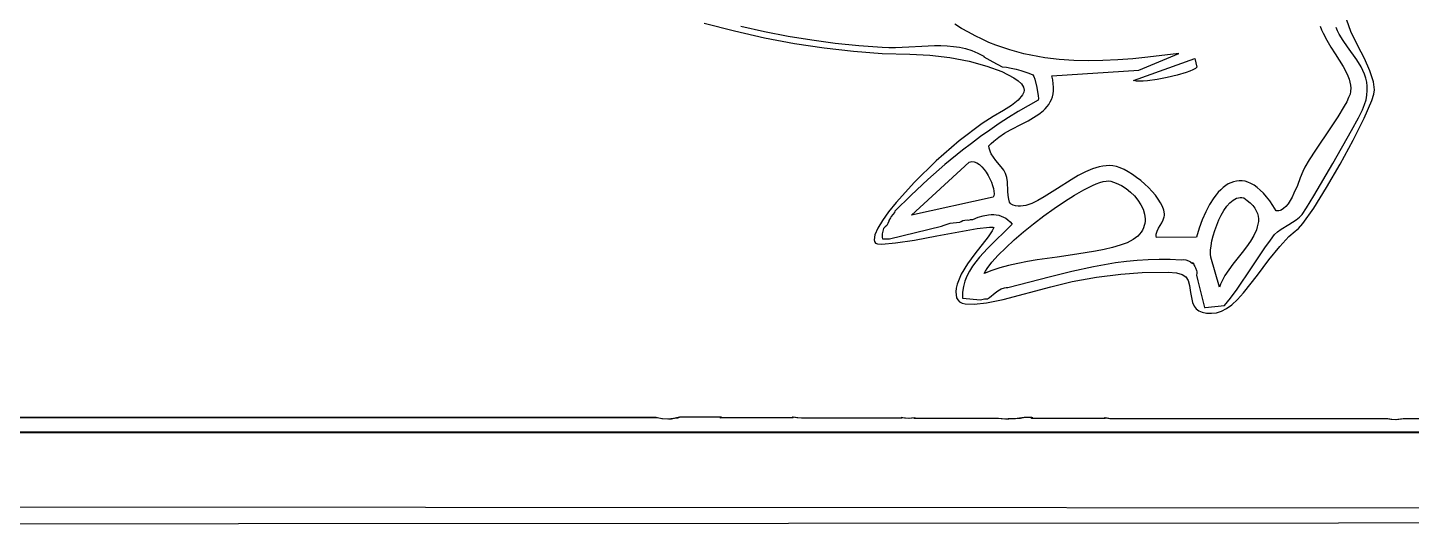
# Model space of a CAD drawing. Header units: millimetres. Extents: x 175 to 239, y 0 to 181.
# Drawn here: x 193.47 to 211.63, y 134.36 to 140.88 of the extents above; entities that cross this region are included whole.
import ezdxf

# ---------------------------------------------------------------- set-up
doc = ezdxf.new("R2010")
doc.units = ezdxf.units.MM
doc.layers.get('0').update_dxf_attribs({"linetype": 'CONTINUOUS'})

msp = doc.modelspace()

# ---------------------------------------------------------------- linework, layer by layer
at = {"color": 5}
for points in [[(181.67515, 166.105438), (181.791567, 134.358942), (232.334078, 134.390692)], [(232.358772, 134.560025), (181.851539, 134.588248), (181.851539, 166.073688), (181.855067, 166.073688), (181.87851, 166.074025), (181.901225, 166.071256), (181.944529, 166.057538), (181.985106, 166.034807), (182.023078, 166.005338), (182.058569, 165.971403), (182.091704, 165.935278), (182.151401, 165.865549), (182.288157, 165.686129), (182.509911, 165.380039), (182.621347, 165.22135), (182.716452, 165.081225), (182.782701, 164.976404), (182.80109, 164.942465), (182.807568, 164.923632), (182.807568, 135.565443), (231.057021, 135.565443)], [(202.829648, 140.896444), (203.139492, 140.827777), (203.449868, 140.767791), (203.760141, 140.716734), (204.069675, 140.674856), (204.377835, 140.642403), (204.683984, 140.619624), (204.773413, 140.61634), (204.86182, 140.616503), (205.035769, 140.623758), (205.206247, 140.634569), (205.373664, 140.642113), (205.456355, 140.642529), (205.538436, 140.639571), (205.619959, 140.632385), (205.700976, 140.62012), (205.781538, 140.601922), (205.861697, 140.576939), (205.941504, 140.544318), (206.021012, 140.503207), (206.021012, 140.496152), (206.021012, 140.496152), (206.139633, 140.427801), (206.2609, 140.362096), (206.316959, 140.358279), (206.379301, 140.348095), (206.443959, 140.333447), (206.506963, 140.316235), (206.612135, 140.281729), (206.663067, 140.259791), (206.674925, 140.238445), (206.688478, 140.199488), (206.715543, 140.092221), (206.734008, 139.984955), (206.736813, 139.945998), (206.733623, 139.924652), (206.601854, 139.852325), (206.472395, 139.776974), (206.345158, 139.69872), (206.220055, 139.61768), (206.096999, 139.533974), (205.975901, 139.44772), (205.856674, 139.359037), (205.73923, 139.268044), (205.509339, 139.079604), (205.285525, 138.883351), (205.067085, 138.680235), (204.853317, 138.471207), (204.846262, 138.450041), (204.803928, 138.397124), (204.803928, 138.397124), (204.793345, 138.383013), (204.772178, 138.347735), (204.772178, 138.337152), (204.76165, 138.307882), (204.746161, 138.282912), (204.726042, 138.26125), (204.701623, 138.241902), (204.701623, 138.241902), (204.683984, 138.171346), (204.683984, 138.139596), (204.687512, 138.121957), (204.691039, 138.104319), (204.782762, 138.104319), (205.463623, 138.270124), (205.463623, 138.270124), (205.500664, 138.284235), (205.537706, 138.298346), (205.578, 138.309646), (205.619286, 138.317308), (205.661233, 138.321663), (205.703512, 138.323041), (205.72341, 138.335443), (205.746286, 138.34553), (205.772469, 138.35231), (205.802289, 138.354791), (205.823456, 138.351263), (205.845064, 138.357878), (205.869317, 138.361846), (205.876373, 138.361846), (205.944517, 138.388491), (206.013405, 138.408975), (206.082128, 138.42144), (206.116143, 138.424083), (206.149775, 138.424023), (206.182912, 138.421029), (206.215439, 138.414866), (206.247242, 138.405304), (206.278209, 138.392108), (206.308224, 138.375047), (206.337175, 138.353888), (206.364947, 138.328399), (206.391428, 138.298346), (206.288868, 138.192851), (206.178824, 138.086735), (206.068037, 137.978056), (206.01447, 137.922148), (205.963244, 137.864871), (205.915201, 137.805981), (205.871184, 137.745236), (205.832035, 137.682393), (205.798596, 137.61721), (205.77171, 137.549442), (205.752218, 137.478848), (205.740964, 137.405184), (205.738789, 137.328207), (205.978678, 137.303513), (206.012192, 137.31586), (206.02928, 137.318396), (206.045706, 137.317624), (206.066873, 137.317624), (206.066873, 137.317624), (206.095095, 137.335263), (206.168296, 137.396999), (206.20622, 137.42456), (206.246789, 137.448152), (206.289564, 137.464027), (206.311778, 137.467996), (206.334984, 137.469319), (206.893916, 137.612359), (207.177103, 137.681461), (207.462109, 137.743162), (207.605139, 137.769882), (207.748437, 137.793123), (207.891943, 137.812344), (208.035593, 137.827002), (208.179326, 137.836555), (208.323079, 137.840459), (208.466791, 137.838172), (208.6104, 137.829152), (208.638622, 137.83268), (208.673459, 137.829593), (208.70565, 137.818569), (208.735195, 137.804898), (208.762095, 137.783291), (208.76915, 137.797402), (208.779734, 137.755069), (208.788994, 137.744485), (208.8009, 137.723319), (208.813247, 137.691128), (208.815783, 137.674205), (208.815011, 137.656291), (208.811484, 137.628069), (208.825595, 137.571624), (208.829122, 137.564569), (208.829122, 137.553985), (208.917317, 137.204735), (208.9279, 137.204735), (209.1819, 137.232957), (209.259725, 137.32694), (209.34743, 137.446388), (209.535119, 137.723319), (209.71024, 137.98702), (209.782236, 138.089932), (209.838067, 138.160763), (209.877548, 138.198321), (209.923064, 138.232366), (210.023275, 138.294378), (210.12084, 138.355728), (210.163049, 138.388945), (210.1979, 138.425346), (210.257907, 138.514416), (210.353177, 138.66959), (210.60139, 139.093419), (210.846295, 139.52717), (210.937431, 139.694747), (210.99165, 139.80118), (211.019149, 139.86785), (211.038545, 139.931712), (211.050437, 139.992937), (211.055426, 140.051693), (211.05411, 140.108149), (211.047088, 140.162475), (211.034962, 140.21484), (211.018329, 140.265413), (210.997789, 140.314363), (210.973942, 140.36186), (210.918724, 140.453171), (210.794976, 140.625797), (210.736038, 140.709822), (210.68545, 140.794125), (210.664786, 140.836804), (210.648009, 140.880061)], [(210.435453, 140.896499), (210.453409, 140.849584), (210.474101, 140.803247), (210.522015, 140.712228), (210.57584, 140.623276), (210.632223, 140.536225), (210.687811, 140.450911), (210.739249, 140.367167), (210.783183, 140.28483), (210.801288, 140.244136), (210.81626, 140.203732), (210.827679, 140.163597), (210.835126, 140.123709), (210.838182, 140.084049), (210.836428, 140.044596), (210.836428, 140.041068), (210.828025, 140.004897), (210.810218, 139.959399), (210.784183, 139.905829), (210.7511, 139.845442), (210.6685, 139.709244), (210.571844, 139.56085), (210.374068, 139.267658), (210.2918, 139.142953), (210.233178, 139.046235), (210.207415, 138.988544), (210.175245, 138.904848), (210.136874, 138.806188), (210.092508, 138.7036), (210.068141, 138.654282), (210.042354, 138.608122), (210.015171, 138.5665), (209.986619, 138.530794), (209.956724, 138.502385), (209.92551, 138.482652), (209.909417, 138.476471), (209.893005, 138.472976), (209.876276, 138.47234), (209.859233, 138.474735), (209.816679, 138.542888), (209.77437, 138.603945), (209.732346, 138.658106), (209.690644, 138.70557), (209.649304, 138.746539), (209.608365, 138.781213), (209.567865, 138.809791), (209.527843, 138.832474), (209.488338, 138.849462), (209.449388, 138.860956), (209.411032, 138.867156), (209.37331, 138.868262), (209.336259, 138.864473), (209.299919, 138.855992), (209.264328, 138.843017), (209.229525, 138.825749), (209.195549, 138.804388), (209.162439, 138.779135), (209.130233, 138.75019), (209.09897, 138.717752), (209.068689, 138.682023), (209.039428, 138.643202), (208.984124, 138.557087), (208.933368, 138.461008), (208.887469, 138.356568), (208.846737, 138.245369), (208.811484, 138.129013), (208.285845, 138.121957), (208.283661, 138.144513), (208.284749, 138.165979), (208.29494, 138.206238), (208.31282, 138.243934), (208.334793, 138.280266), (208.357262, 138.316433), (208.37663, 138.353633), (208.389301, 138.393066), (208.392001, 138.413994), (208.391678, 138.43593), (208.383141, 138.481003), (208.366046, 138.528458), (208.341262, 138.577619), (208.309657, 138.627808), (208.272099, 138.678348), (208.229455, 138.728563), (208.182595, 138.777775), (208.132386, 138.825308), (208.079697, 138.870484), (208.025395, 138.912627), (207.97035, 138.95106), (207.915428, 138.985105), (207.861499, 139.014086), (207.809429, 139.037326), (207.760089, 139.054148), (207.714345, 139.063874), (207.67071, 139.067183), (207.626504, 139.066077), (207.581796, 139.060876), (207.536654, 139.051899), (207.491147, 139.039464), (207.445346, 139.023892), (207.353133, 138.984609), (207.26057, 138.936604), (207.168208, 138.882428), (206.9863, 138.765777), (206.811833, 138.655079), (206.728773, 138.608345), (206.649232, 138.570757), (206.610953, 138.556191), (206.573762, 138.544869), (206.537728, 138.53711), (206.502918, 138.533233), (206.469403, 138.533557), (206.437252, 138.538402), (206.406534, 138.548087), (206.377317, 138.56293), (206.366603, 138.572522), (206.35808, 138.586425), (206.346449, 138.625217), (206.34011, 138.675419), (206.336748, 138.733145), (206.329692, 138.855625), (206.321369, 138.912607), (206.306762, 138.961568), (206.281447, 139.008291), (206.249766, 139.051582), (206.17888, 139.133989), (206.145462, 139.176163), (206.117254, 139.221025), (206.106007, 139.244942), (206.097148, 139.270104), (206.091038, 139.296703), (206.088039, 139.32493), (206.118151, 139.357237), (206.150136, 139.387476), (206.218863, 139.442483), (206.2925, 139.491423), (206.369324, 139.535769), (206.525656, 139.616571), (206.601721, 139.655971), (206.674091, 139.696669), (206.741046, 139.740137), (206.800864, 139.787847), (206.827559, 139.813753), (206.851825, 139.841273), (206.873446, 139.870589), (206.892207, 139.901887), (206.907894, 139.935349), (206.920291, 139.971161), (206.929183, 140.009507), (206.934355, 140.05057), (206.935591, 140.094535), (206.932678, 140.141585), (206.925399, 140.191905), (206.913539, 140.245679), (208.056539, 140.319763), (208.57865, 140.538485), (208.175264, 140.490013), (207.976555, 140.470574), (207.779774, 140.455637), (207.584874, 140.446178), (207.391808, 140.443173), (207.20053, 140.447599), (207.010994, 140.460433), (206.823153, 140.482651), (206.729853, 140.497585), (206.63696, 140.515231), (206.544467, 140.535711), (206.452369, 140.559148), (206.36066, 140.585663), (206.269334, 140.61538), (206.178385, 140.648419), (206.087808, 140.684902), (205.997596, 140.724953), (205.907744, 140.768693), (205.818246, 140.816244), (205.729096, 140.867728), (205.640288, 140.923268)], [(213.770897, 135.74536), (211.527229, 135.74536), (211.421395, 135.731249), (211.365392, 135.735658), (211.312034, 135.74536), (207.77367, 135.74536), (207.77367, 135.74536), (207.731337, 135.74536), (207.674892, 135.74536), (207.600809, 135.755943), (207.600809, 135.748887), (206.648308, 135.748887), (206.651836, 135.759471), (206.59936, 135.759912), (206.54953, 135.762999), (206.489117, 135.75021), (206.426058, 135.74536), (206.383725, 135.74536), (206.338746, 135.741446), (206.293766, 135.740509), (206.248787, 135.742879), (206.203808, 135.748887), (205.106668, 135.748887), (205.106668, 135.755943), (205.069186, 135.751092), (205.029057, 135.748887), (204.980109, 135.751533), (204.933807, 135.759471), (204.933807, 135.752415), (203.681445, 135.752415), (203.681445, 135.752415), (203.625, 135.752415), (203.567233, 135.755502), (203.512111, 135.766526), (203.501528, 135.755943), (202.552555, 135.755943), (202.563139, 135.766526), (202.549027, 135.766526), (202.023388, 135.766526), (201.985892, 135.755082), (201.947651, 135.747068), (201.908914, 135.74228), (201.86993, 135.740509), (201.792208, 135.745194), (201.716471, 135.759471), (189.016462, 135.759471)]]:
    msp.add_lwpolyline(points, dxfattribs=at)
at = {"color": 1}
for points in [[(182.807928, 164.901354), (182.807928, 135.574934), (231.057349, 135.574934)], [(202.350256, 140.938308), (202.746143, 140.834496), (203.141622, 140.744942), (203.534914, 140.670209), (203.92424, 140.610856), (204.307819, 140.567445), (204.683871, 140.540537), (205.050617, 140.530693), (205.311742, 140.518529), (205.573992, 140.485881), (205.826305, 140.436264), (206.057617, 140.373193), (206.256867, 140.300185), (206.412992, 140.220756), (206.471426, 140.179731), (206.51493, 140.13842), (206.542121, 140.097261), (206.551617, 140.056693), (206.545994, 140.02898), (206.529883, 139.997553), (206.470742, 139.927818), (206.383289, 139.856021), (206.276617, 139.790693), (206.14179, 139.713737), (205.998574, 139.619703), (205.697586, 139.391396), (205.394863, 139.127769), (205.111617, 138.850818), (204.869059, 138.582539), (204.769666, 138.458525), (204.688399, 138.344928), (204.627909, 138.244496), (204.590848, 138.15998), (204.579867, 138.094129), (204.584985, 138.069063), (204.597617, 138.049693), (204.624951, 138.040486), (204.679977, 138.038099), (204.859742, 138.052193), (205.110195, 138.088787), (205.404617, 138.144693), (205.932242, 138.240818), (206.092695, 138.259584), (206.136377, 138.259961), (206.151617, 138.253693), (206.13182, 138.212474), (206.077992, 138.133943), (205.901617, 137.910693), (205.804336, 137.778974), (205.724867, 137.640693), (205.671274, 137.512162), (205.656699, 137.45665), (205.651617, 137.409693), (205.663244, 137.333209), (205.679046, 137.303767), (205.702633, 137.280256), (205.734851, 137.262721), (205.776545, 137.251209), (205.891742, 137.246443), (206.054987, 137.266334), (206.273039, 137.311256), (206.900617, 137.477693), (207.180367, 137.544709), (207.499867, 137.602068), (207.819742, 137.64349), (208.100617, 137.662693), (208.442383, 137.666662), (208.550248, 137.658439), (208.625242, 137.639693), (208.674221, 137.607635), (208.704039, 137.559474), (208.721553, 137.492424), (208.733617, 137.403693), (208.759711, 137.269599), (208.780551, 137.22176), (208.808117, 137.185193), (208.843559, 137.158752), (208.888024, 137.141287), (208.94266, 137.13165), (209.008617, 137.128693), (209.074559, 137.135207), (209.140524, 137.15549), (209.207848, 137.190656), (209.277867, 137.241818), (209.351918, 137.31009), (209.431336, 137.396584), (209.611617, 137.628693), (209.762102, 137.829396), (209.905742, 138.005068), (210.02632, 138.137053), (210.107617, 138.206693), (210.150653, 138.242467), (210.207028, 138.307402), (210.350899, 138.508928), (210.521442, 138.779617), (210.700867, 139.087818), (210.871387, 139.401879), (211.015211, 139.690146), (211.114551, 139.920969), (211.14198, 140.004946), (211.151617, 140.062693), (211.134274, 140.166787), (211.087117, 140.310443), (211.017461, 140.474724), (210.932617, 140.640693), (210.837108, 140.828717), (210.786727, 140.973943)], [(213.78182, 135.744268), (211.538153, 135.744268), (211.432319, 135.730157), (211.376316, 135.734566), (211.322958, 135.744268), (207.784597, 135.744268), (207.784597, 135.744268), (207.742263, 135.744268), (207.685819, 135.744268), (207.611736, 135.754851), (207.611736, 135.747796), (206.659236, 135.747796), (206.662763, 135.758379), (206.610288, 135.75882), (206.560458, 135.761907), (206.500045, 135.749119), (206.436986, 135.744268), (206.394652, 135.744268), (206.349673, 135.740354), (206.304694, 135.739417), (206.259715, 135.741787), (206.214736, 135.747796), (205.117597, 135.747796), (205.117597, 135.754851), (205.080114, 135.75), (205.039985, 135.747796), (204.991037, 135.750441), (204.944735, 135.758379), (204.944735, 135.751323), (203.692374, 135.751323), (203.692374, 135.751323), (203.63593, 135.751323), (203.578162, 135.75441), (203.523041, 135.765434), (203.512457, 135.754851), (202.563485, 135.754851), (202.574069, 135.765434), (202.559957, 135.765434), (202.034318, 135.765434), (201.996822, 135.75399), (201.958581, 135.745977), (201.919845, 135.741188), (201.88086, 135.739417), (201.803139, 135.744102), (201.727402, 135.758379), (189.027401, 135.758379)]]:
    msp.add_lwpolyline(points, dxfattribs=at)
at = {"color": 5}
for points in [[(208.818539, 140.358568), (208.797484, 140.342131), (208.765691, 140.3248), (208.724576, 140.30692), (208.675554, 140.28884), (208.559454, 140.253458), (208.42872, 140.221426), (208.294678, 140.195512), (208.168656, 140.178486), (208.112193, 140.174172), (208.061982, 140.173119), (208.019441, 140.175673), (207.985984, 140.182179), (208.790317, 140.474985), (208.818539, 140.358568)], [(206.140956, 138.651124), (205.072039, 138.414763), (205.826984, 139.113263), (205.843914, 139.118065), (205.860934, 139.12001), (205.895024, 139.115978), (205.928815, 139.102457), (205.961866, 139.080741), (205.993739, 139.052121), (206.023995, 139.017889), (206.052194, 138.979337), (206.077897, 138.937756), (206.100665, 138.894439), (206.120058, 138.850678), (206.135638, 138.807764), (206.146964, 138.766989), (206.153599, 138.729646), (206.155102, 138.697026), (206.151034, 138.670422), (206.140956, 138.651124)], [(207.901317, 138.05493), (207.810787, 138.020957), (207.710707, 137.99134), (207.602358, 137.965392), (207.487024, 137.942427), (207.24052, 137.902691), (206.981449, 137.866635), (206.720063, 137.828759), (206.591705, 137.807421), (206.466614, 137.783566), (206.34607, 137.756508), (206.231355, 137.725558), (206.123751, 137.690029), (206.024539, 137.649235), (206.041561, 137.681792), (206.064595, 137.717744), (206.127196, 137.798615), (206.209342, 137.889407), (206.308029, 137.987681), (206.420256, 138.091), (206.543019, 138.196923), (206.673317, 138.303011), (206.808147, 138.406825), (206.944506, 138.505927), (207.079393, 138.597877), (207.209805, 138.680235), (207.332738, 138.750563), (207.445192, 138.806422), (207.496551, 138.828163), (207.544164, 138.845372), (207.587656, 138.857744), (207.626651, 138.864975), (207.660774, 138.866759), (207.68965, 138.862791), (207.75931, 138.838448), (207.826076, 138.805795), (207.888956, 138.765866), (207.946958, 138.719695), (207.999089, 138.668315), (208.044357, 138.612759), (208.081771, 138.554062), (208.110338, 138.493256), (208.129065, 138.431375), (208.134429, 138.400355), (208.136961, 138.369453), (208.136538, 138.338799), (208.133034, 138.308523), (208.126326, 138.278753), (208.116291, 138.249619), (208.102803, 138.221249), (208.08574, 138.193774), (208.064976, 138.167322), (208.040389, 138.142022), (208.011853, 138.118003), (207.979245, 138.095396), (207.942441, 138.074328), (207.901317, 138.05493)], [(209.114872, 137.472846), (209.001984, 137.86443), (208.99705, 137.906478), (208.997905, 137.957399), (209.004216, 138.015482), (209.015654, 138.079018), (209.031887, 138.146294), (209.052585, 138.215602), (209.077417, 138.28523), (209.106053, 138.353468), (209.138161, 138.418605), (209.173411, 138.478931), (209.211473, 138.532736), (209.252015, 138.578309), (209.294706, 138.613939), (209.316755, 138.627491), (209.339217, 138.637916), (209.362051, 138.645), (209.385216, 138.648529), (209.40867, 138.64829), (209.432372, 138.644068), (209.47868, 138.611112), (209.517949, 138.57774), (209.55052, 138.54397), (209.576736, 138.50982), (209.596936, 138.475308), (209.611462, 138.440453), (209.620655, 138.405272), (209.624857, 138.369784), (209.624407, 138.334006), (209.619648, 138.297957), (209.61092, 138.261655), (209.598564, 138.225117), (209.564333, 138.15141), (209.519685, 138.076978), (209.467347, 138.001968), (209.410048, 137.926524), (209.291482, 137.774912), (209.235671, 137.699034), (209.185814, 137.623301), (209.144638, 137.547856), (209.128158, 137.510288), (209.114872, 137.472846)]]:
    msp.add_lwpolyline(points, close=True, dxfattribs=at)

doc.saveas('drawing.dxf')
